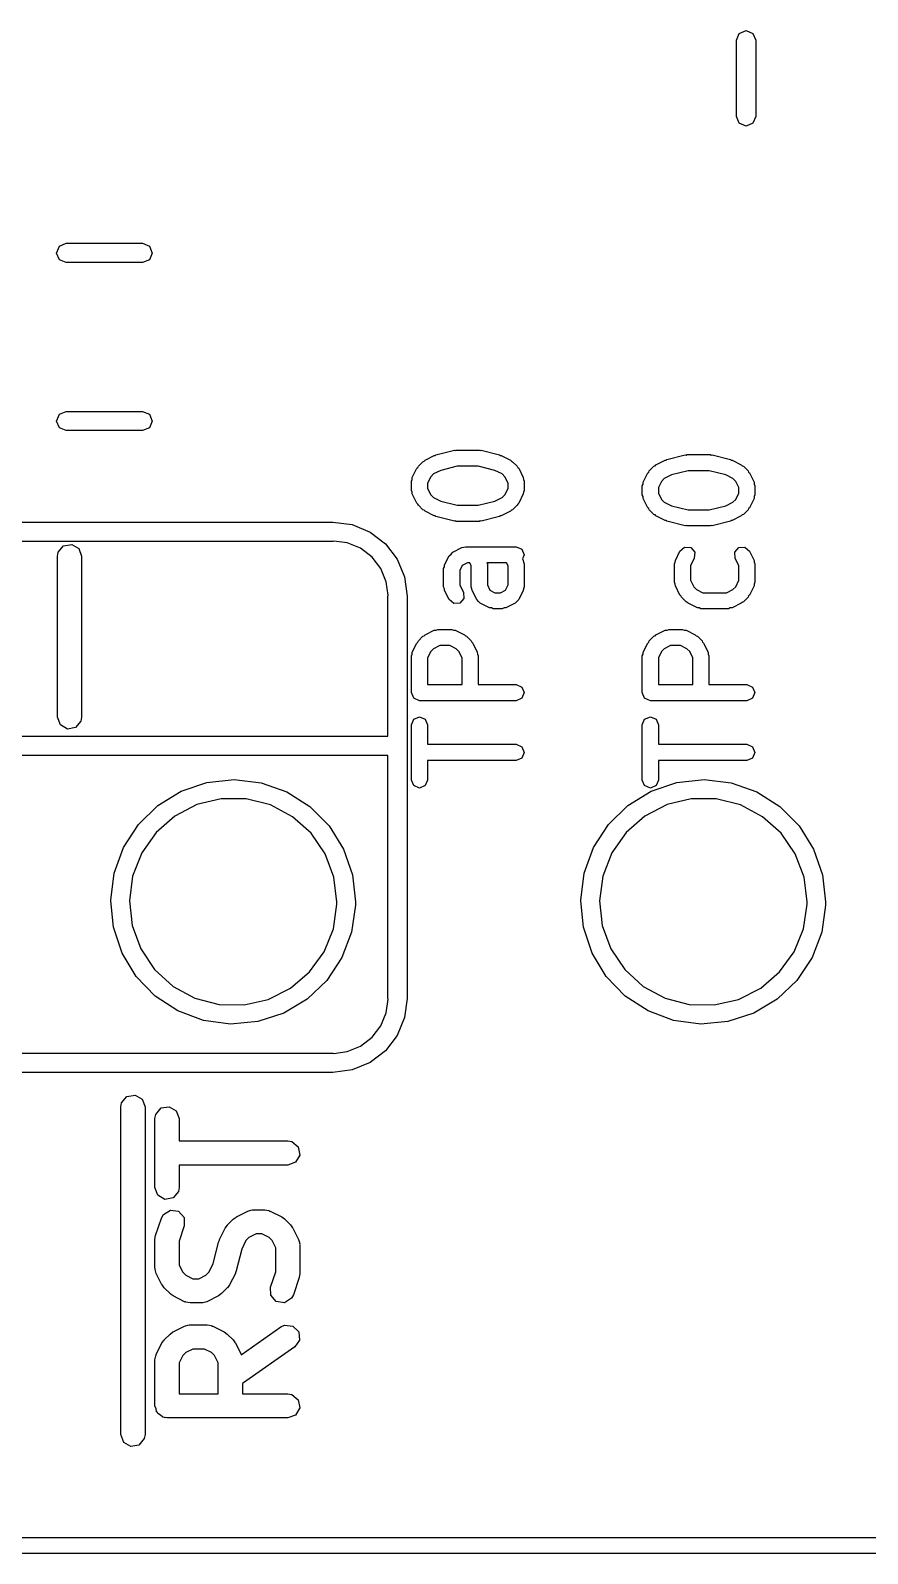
# Model space of a CAD drawing. Extents: x 59.1 to 151.1, y -119.5 to -80.2.
# Drawn here: x 80.82 to 86.02, y -118.05 to -108.58 of the extents above; entities that cross this region are included whole.
import ezdxf

# ---------------------------------------------------------------- set-up
doc = ezdxf.new("R2010")
doc.units = 0
doc.layers.add('BLACK', color=7, linetype='CONTINUOUS')

msp = doc.modelspace()

# ---------------------------------------------------------------- linework, layer by layer
at = {"layer": 'BLACK', "linetype": 'CONTINUOUS'}
for p, q in [((85.206, -108.645), (85.2236, -108.603)), ((85.206, -109.12), (85.206, -108.645)), ((85.2236, -108.603), (85.266, -108.585)), ((85.266, -108.585), (85.3084, -108.603)), ((85.3084, -108.603), (85.326, -108.645)), ((85.326, -108.645), (85.326, -109.12)), ((85.2236, -109.162), (85.206, -109.12)), ((85.326, -109.12), (85.3084, -109.162)), ((85.266, -109.18), (85.2236, -109.162)), ((85.3084, -109.162), (85.266, -109.18)), ((80.9827, -109.968), (81.0003, -109.925)), ((81.0003, -110.01), (80.9827, -109.968)), ((81.0003, -109.925), (81.0427, -109.907)), ((81.0427, -109.907), (81.5173, -109.907)), ((81.5173, -109.907), (81.5597, -109.925)), ((81.5597, -109.925), (81.5773, -109.968)), ((81.5773, -109.968), (81.5597, -110.01)), ((81.0427, -110.027), (81.0003, -110.01)), ((81.5173, -110.027), (81.0427, -110.027)), ((81.5597, -110.01), (81.5173, -110.027)), ((80.9827, -111.012), (81.0003, -110.97)), ((81.0003, -111.055), (80.9827, -111.012)), ((81.0003, -110.97), (81.0427, -110.953)), ((81.0427, -110.953), (81.5173, -110.953)), ((81.5173, -110.953), (81.5597, -110.97)), ((81.5597, -110.97), (81.5773, -111.012)), ((81.5773, -111.012), (81.5597, -111.055)), ((81.0427, -111.072), (81.0003, -111.055)), ((81.5173, -111.072), (81.0427, -111.072)), ((81.5597, -111.055), (81.5173, -111.072)), ((83.3396, -111.223), (83.4539, -111.194)), ((83.4539, -111.194), (83.4601, -111.195)), ((83.4601, -111.195), (83.466, -111.193)), ((83.466, -111.193), (83.6089, -111.193)), ((83.6089, -111.193), (83.6147, -111.195)), ((83.6147, -111.195), (83.621, -111.194)), ((83.621, -111.194), (83.7353, -111.223)), ((83.1927, -111.363), (83.2213, -111.306)), ((83.2213, -111.306), (83.2275, -111.301)), ((83.2275, -111.301), (83.2306, -111.293)), ((83.2306, -111.293), (83.2592, -111.265)), ((83.2592, -111.265), (83.2668, -111.261)), ((83.2668, -111.261), (83.2722, -111.255)), ((83.2722, -111.255), (83.3294, -111.227)), ((83.3294, -111.227), (83.335, -111.226)), ((83.335, -111.226), (83.3396, -111.223)), ((83.4722, -111.293), (83.3692, -111.319)), ((83.6027, -111.293), (83.4722, -111.293)), ((83.7057, -111.319), (83.6027, -111.293)), ((83.7353, -111.223), (83.7398, -111.226)), ((83.7398, -111.226), (83.7455, -111.227)), ((83.7455, -111.227), (83.8026, -111.255)), ((83.8026, -111.255), (83.808, -111.261)), ((83.808, -111.261), (83.8156, -111.265)), ((83.8156, -111.265), (83.8442, -111.293)), ((83.8442, -111.293), (83.8474, -111.301)), ((83.8474, -111.301), (83.8536, -111.306)), ((83.8536, -111.306), (83.8821, -111.363)), ((84.6646, -111.322), (84.6932, -111.293)), ((84.6932, -111.293), (84.7008, -111.29)), ((84.7008, -111.29), (84.7062, -111.284)), ((84.7062, -111.284), (84.7634, -111.255)), ((84.7634, -111.255), (84.769, -111.255)), ((84.769, -111.255), (84.7736, -111.251)), ((84.7736, -111.251), (84.8879, -111.223)), ((84.8879, -111.223), (84.8941, -111.224)), ((84.8941, -111.224), (84.9, -111.221)), ((84.9, -111.221), (85.0429, -111.221)), ((85.0429, -111.221), (85.0487, -111.224)), ((85.0487, -111.224), (85.055, -111.223)), ((85.055, -111.223), (85.1693, -111.251)), ((85.1693, -111.251), (85.1738, -111.255)), ((85.1738, -111.255), (85.1795, -111.255)), ((85.1795, -111.255), (85.2366, -111.284)), ((85.2366, -111.284), (85.242, -111.29)), ((85.242, -111.29), (85.2496, -111.293)), ((85.2496, -111.293), (85.2782, -111.322)), ((83.1874, -111.386), (83.1919, -111.375)), ((83.1874, -111.443), (83.1874, -111.386)), ((83.1919, -111.375), (83.1927, -111.363)), ((83.3071, -111.358), (83.2874, -111.398)), ((83.2874, -111.398), (83.2874, -111.431)), ((83.3242, -111.341), (83.3071, -111.358)), ((83.3692, -111.319), (83.3242, -111.341)), ((83.7507, -111.341), (83.7057, -111.319)), ((83.7678, -111.358), (83.7507, -111.341)), ((83.7874, -111.398), (83.7678, -111.358)), ((83.7874, -111.431), (83.7874, -111.398)), ((83.8821, -111.363), (83.883, -111.375)), ((83.883, -111.375), (83.8874, -111.386)), ((83.8874, -111.386), (83.8874, -111.443)), ((84.6259, -111.404), (84.6267, -111.392)), ((84.6267, -111.392), (84.6553, -111.335)), ((84.6553, -111.335), (84.6615, -111.329)), ((84.6615, -111.329), (84.6646, -111.322)), ((84.7411, -111.387), (84.7214, -111.426)), ((84.7582, -111.37), (84.7411, -111.387)), ((84.8032, -111.347), (84.7582, -111.37)), ((84.9062, -111.321), (84.8032, -111.347)), ((85.0367, -111.321), (84.9062, -111.321)), ((85.1397, -111.347), (85.0367, -111.321)), ((85.1847, -111.37), (85.1397, -111.347)), ((85.2018, -111.387), (85.1847, -111.37)), ((85.2214, -111.426), (85.2018, -111.387)), ((85.2782, -111.322), (85.2814, -111.329)), ((85.2814, -111.329), (85.2876, -111.335)), ((85.2876, -111.335), (85.3161, -111.392)), ((85.3161, -111.392), (85.317, -111.404)), ((83.1919, -111.454), (83.1874, -111.443)), ((83.1927, -111.465), (83.1919, -111.454)), ((83.2213, -111.522), (83.1927, -111.465)), ((83.2874, -111.431), (83.3071, -111.47)), ((83.3071, -111.47), (83.3242, -111.487)), ((83.3242, -111.487), (83.3692, -111.51)), ((83.7057, -111.51), (83.7507, -111.487)), ((83.7507, -111.487), (83.7678, -111.47)), ((83.7678, -111.47), (83.7874, -111.431)), ((83.8821, -111.465), (83.8536, -111.522)), ((83.883, -111.454), (83.8821, -111.465)), ((83.8874, -111.443), (83.883, -111.454)), ((84.6214, -111.414), (84.6259, -111.404)), ((84.6214, -111.471), (84.6214, -111.414)), ((84.6259, -111.482), (84.6214, -111.471)), ((84.6267, -111.494), (84.6259, -111.482)), ((84.6553, -111.551), (84.6267, -111.494)), ((84.7214, -111.426), (84.7214, -111.46)), ((84.7214, -111.46), (84.7411, -111.499)), ((85.2018, -111.499), (85.2214, -111.46)), ((85.2214, -111.46), (85.2214, -111.426)), ((85.3161, -111.494), (85.2876, -111.551)), ((85.317, -111.482), (85.3161, -111.494)), ((85.317, -111.404), (85.3214, -111.414)), ((85.3214, -111.471), (85.317, -111.482)), ((85.3214, -111.414), (85.3214, -111.471)), ((83.2275, -111.528), (83.2213, -111.522)), ((83.2306, -111.535), (83.2275, -111.528)), ((83.2592, -111.564), (83.2306, -111.535)), ((83.2668, -111.567), (83.2592, -111.564)), ((83.2722, -111.573), (83.2668, -111.567)), ((83.3294, -111.602), (83.2722, -111.573)), ((83.3692, -111.51), (83.4722, -111.536)), ((83.4722, -111.536), (83.6027, -111.536)), ((83.6027, -111.536), (83.7057, -111.51)), ((83.8026, -111.573), (83.7455, -111.602)), ((83.808, -111.567), (83.8026, -111.573)), ((83.8156, -111.564), (83.808, -111.567)), ((83.8442, -111.535), (83.8156, -111.564)), ((83.8474, -111.528), (83.8442, -111.535)), ((83.8536, -111.522), (83.8474, -111.528)), ((84.6615, -111.556), (84.6553, -111.551)), ((84.6646, -111.564), (84.6615, -111.556)), ((84.6932, -111.592), (84.6646, -111.564)), ((84.7008, -111.596), (84.6932, -111.592)), ((84.7411, -111.499), (84.7582, -111.516)), ((84.7582, -111.516), (84.8032, -111.539)), ((84.8032, -111.539), (84.9062, -111.564)), ((84.9062, -111.564), (85.0367, -111.564)), ((85.0367, -111.564), (85.1397, -111.539)), ((85.1397, -111.539), (85.1847, -111.516)), ((85.1847, -111.516), (85.2018, -111.499)), ((85.2496, -111.592), (85.242, -111.596)), ((85.2782, -111.564), (85.2496, -111.592)), ((85.2814, -111.556), (85.2782, -111.564)), ((85.2876, -111.551), (85.2814, -111.556)), ((76.4, -111.64), (82.7, -111.64)), ((82.7, -111.64), (82.8191, -111.656)), ((82.8191, -111.656), (82.93, -111.702)), ((83.335, -111.602), (83.3294, -111.602)), ((83.3396, -111.606), (83.335, -111.602)), ((83.4539, -111.634), (83.3396, -111.606)), ((83.4601, -111.633), (83.4539, -111.634)), ((83.466, -111.636), (83.4601, -111.633)), ((83.6089, -111.636), (83.466, -111.636)), ((83.6147, -111.633), (83.6089, -111.636)), ((83.621, -111.634), (83.6147, -111.633)), ((83.7353, -111.606), (83.621, -111.634)), ((83.7398, -111.602), (83.7353, -111.606)), ((83.7455, -111.602), (83.7398, -111.602)), ((84.7062, -111.602), (84.7008, -111.596)), ((84.7634, -111.63), (84.7062, -111.602)), ((84.769, -111.631), (84.7634, -111.63)), ((84.7736, -111.634), (84.769, -111.631)), ((84.8879, -111.663), (84.7736, -111.634)), ((84.8941, -111.662), (84.8879, -111.663)), ((84.9, -111.664), (84.8941, -111.662)), ((85.0429, -111.664), (84.9, -111.664)), ((85.0487, -111.662), (85.0429, -111.664)), ((85.055, -111.663), (85.0487, -111.662)), ((85.1693, -111.634), (85.055, -111.663)), ((85.1738, -111.631), (85.1693, -111.634)), ((85.1795, -111.63), (85.1738, -111.631)), ((85.2366, -111.602), (85.1795, -111.63)), ((85.242, -111.596), (85.2366, -111.602)), ((82.7, -111.76), (76.4, -111.76)), ((81.0263, -111.787), (81.0768, -111.779)), ((81.0768, -111.779), (81.1213, -111.804)), ((82.7054, -111.758), (82.7, -111.76)), ((82.7888, -111.769), (82.7054, -111.758)), ((82.8715, -111.803), (82.7888, -111.769)), ((82.93, -111.702), (83.0253, -111.775)), ((83.0253, -111.775), (83.0984, -111.87)), ((80.9888, -111.852), (80.9933, -111.827)), ((80.9888, -112.852), (80.9888, -111.852)), ((80.9933, -111.827), (81.0263, -111.787)), ((81.1213, -111.804), (81.1388, -111.852)), ((81.1388, -111.852), (81.1388, -112.852)), ((82.9425, -111.858), (82.8715, -111.803)), ((82.997, -111.929), (82.9425, -111.858)), ((83.0984, -111.87), (83.1443, -111.981)), ((83.3927, -111.906), (83.4213, -111.849)), ((83.4213, -111.849), (83.4333, -111.839)), ((83.4333, -111.839), (83.4436, -111.827)), ((83.4436, -111.827), (83.5008, -111.798)), ((83.5008, -111.798), (83.5124, -111.797)), ((83.5124, -111.797), (83.5231, -111.793)), ((83.5231, -111.793), (83.8374, -111.793)), ((83.8374, -111.793), (83.8728, -111.808)), ((83.8728, -111.808), (83.8874, -111.843)), ((83.8874, -111.843), (83.8772, -111.868)), ((83.8772, -111.868), (83.8821, -111.878)), ((84.8267, -111.878), (84.8553, -111.82)), ((84.8553, -111.82), (84.8842, -111.795)), ((84.8842, -111.795), (84.9224, -111.798)), ((84.9447, -111.865), (84.9214, -111.912)), ((84.9224, -111.798), (84.9474, -111.827)), ((84.9474, -111.827), (84.9447, -111.865)), ((85.1954, -111.827), (85.2205, -111.798)), ((85.1981, -111.865), (85.1954, -111.827)), ((85.2214, -111.912), (85.1981, -111.865)), ((85.2205, -111.798), (85.2587, -111.795)), ((85.2587, -111.795), (85.2876, -111.82)), ((85.2876, -111.82), (85.3161, -111.878)), ((83.0312, -112.011), (82.997, -111.929)), ((83.3874, -111.929), (83.3919, -111.918)), ((83.3874, -112.043), (83.3874, -111.929)), ((83.3919, -111.918), (83.3927, -111.906)), ((83.5033, -111.909), (83.4874, -111.94)), ((83.4874, -111.94), (83.4874, -112.031)), ((83.5349, -111.893), (83.5033, -111.909)), ((83.5494, -111.893), (83.5349, -111.893)), ((83.5589, -111.912), (83.5494, -111.893)), ((83.5589, -112.043), (83.5589, -111.912)), ((83.6559, -111.893), (83.6589, -111.9)), ((83.778, -111.893), (83.6559, -111.893)), ((83.6589, -111.9), (83.6589, -112.031)), ((83.7874, -111.912), (83.778, -111.893)), ((83.7874, -112.031), (83.7874, -111.912)), ((83.8821, -111.878), (83.883, -111.889)), ((83.883, -111.889), (83.8874, -111.9)), ((83.8874, -111.9), (83.8874, -112.043)), ((84.8214, -111.9), (84.8259, -111.889)), ((84.8214, -112.014), (84.8214, -111.9)), ((84.8259, -111.889), (84.8267, -111.878)), ((84.9214, -111.912), (84.9214, -112.002)), ((85.2214, -112.002), (85.2214, -111.912)), ((85.3161, -111.878), (85.317, -111.889)), ((85.317, -111.889), (85.3214, -111.9)), ((85.3214, -111.9), (85.3214, -112.014)), ((83.0422, -112.095), (83.0312, -112.011)), ((83.1443, -111.981), (83.16, -112.1)), ((83.3919, -112.054), (83.3874, -112.043)), ((83.3927, -112.065), (83.3919, -112.054)), ((83.4213, -112.122), (83.3927, -112.065)), ((83.4874, -112.031), (83.5107, -112.078)), ((83.5633, -112.054), (83.5589, -112.043)), ((83.5641, -112.065), (83.5633, -112.054)), ((83.5927, -112.122), (83.5641, -112.065)), ((83.6589, -112.031), (83.6747, -112.063)), ((83.6747, -112.063), (83.7064, -112.079)), ((83.7399, -112.079), (83.7716, -112.063)), ((83.7716, -112.063), (83.7874, -112.031)), ((83.8821, -112.065), (83.8536, -112.122)), ((83.883, -112.054), (83.8821, -112.065)), ((83.8874, -112.043), (83.883, -112.054)), ((84.8259, -112.025), (84.8214, -112.014)), ((84.8267, -112.037), (84.8259, -112.025)), ((84.8553, -112.094), (84.8267, -112.037)), ((84.9214, -112.002), (84.9411, -112.042)), ((84.9411, -112.042), (84.9582, -112.059)), ((84.9582, -112.059), (84.9975, -112.079)), ((85.1453, -112.079), (85.1847, -112.059)), ((85.1847, -112.059), (85.2018, -112.042)), ((85.2018, -112.042), (85.2214, -112.002)), ((85.3161, -112.037), (85.2876, -112.094)), ((85.317, -112.025), (85.3161, -112.037)), ((85.3214, -112.014), (85.317, -112.025)), ((83.04, -112.1), (83.0422, -112.095)), ((83.04, -112.97), (83.04, -112.1)), ((83.16, -112.1), (83.16, -114.6)), ((83.4502, -112.147), (83.4213, -112.122)), ((83.4884, -112.145), (83.4502, -112.147)), ((83.5134, -112.116), (83.4884, -112.145)), ((83.5107, -112.078), (83.5134, -112.116)), ((83.6047, -112.133), (83.5927, -112.122)), ((83.6151, -112.145), (83.6047, -112.133)), ((83.6722, -112.173), (83.6151, -112.145)), ((83.7064, -112.079), (83.7399, -112.079)), ((83.8312, -112.145), (83.7741, -112.173)), ((83.8416, -112.133), (83.8312, -112.145)), ((83.8536, -112.122), (83.8416, -112.133)), ((84.8615, -112.099), (84.8553, -112.094)), ((84.8646, -112.107), (84.8615, -112.099)), ((84.8932, -112.135), (84.8646, -112.107)), ((84.9008, -112.139), (84.8932, -112.135)), ((84.9062, -112.145), (84.9008, -112.139)), ((84.9634, -112.173), (84.9062, -112.145)), ((84.9975, -112.079), (85.1453, -112.079)), ((85.2366, -112.145), (85.1795, -112.173)), ((85.242, -112.139), (85.2366, -112.145)), ((85.2496, -112.135), (85.242, -112.139)), ((85.2782, -112.107), (85.2496, -112.135)), ((85.2814, -112.099), (85.2782, -112.107)), ((85.2876, -112.094), (85.2814, -112.099)), ((83.6838, -112.174), (83.6722, -112.173)), ((83.6946, -112.179), (83.6838, -112.174)), ((83.7517, -112.179), (83.6946, -112.179)), ((83.7625, -112.174), (83.7517, -112.179)), ((83.7741, -112.173), (83.7625, -112.174)), ((84.975, -112.174), (84.9634, -112.173)), ((84.9857, -112.179), (84.975, -112.174)), ((85.1571, -112.179), (84.9857, -112.179)), ((85.1679, -112.174), (85.1571, -112.179)), ((85.1795, -112.173), (85.1679, -112.174)), ((83.2592, -112.35), (83.2668, -112.347)), ((83.2668, -112.347), (83.2722, -112.341)), ((83.2722, -112.341), (83.3294, -112.312)), ((83.3294, -112.312), (83.341, -112.312)), ((83.341, -112.312), (83.3517, -112.307)), ((83.3517, -112.307), (83.4374, -112.307)), ((83.4374, -112.307), (83.4482, -112.312)), ((83.4482, -112.312), (83.4598, -112.312)), ((83.4598, -112.312), (83.5169, -112.341)), ((83.5169, -112.341), (83.5223, -112.347)), ((83.5223, -112.347), (83.5299, -112.35)), ((84.6932, -112.35), (84.7008, -112.347)), ((84.7008, -112.347), (84.7062, -112.341)), ((84.7062, -112.341), (84.7634, -112.312)), ((84.7634, -112.312), (84.775, -112.312)), ((84.775, -112.312), (84.7857, -112.307)), ((84.7857, -112.307), (84.8714, -112.307)), ((84.8714, -112.307), (84.8822, -112.312)), ((84.8822, -112.312), (84.8938, -112.312)), ((84.8938, -112.312), (84.9509, -112.341)), ((84.9509, -112.341), (84.9563, -112.347)), ((84.9563, -112.347), (84.9639, -112.35)), ((83.1927, -112.449), (83.2213, -112.392)), ((83.2213, -112.392), (83.2275, -112.387)), ((83.2275, -112.387), (83.2306, -112.379)), ((83.2306, -112.379), (83.2592, -112.35)), ((83.3071, -112.444), (83.2874, -112.483)), ((83.3242, -112.427), (83.3071, -112.444)), ((83.3635, -112.407), (83.3242, -112.427)), ((83.4256, -112.407), (83.3635, -112.407)), ((83.465, -112.427), (83.4256, -112.407)), ((83.4821, -112.444), (83.465, -112.427)), ((83.5017, -112.483), (83.4821, -112.444)), ((83.5299, -112.35), (83.5585, -112.379)), ((83.5585, -112.379), (83.5616, -112.387)), ((83.5616, -112.387), (83.5679, -112.392)), ((83.5679, -112.392), (83.5964, -112.449)), ((84.6267, -112.449), (84.6553, -112.392)), ((84.6553, -112.392), (84.6615, -112.387)), ((84.6615, -112.387), (84.6646, -112.379)), ((84.6646, -112.379), (84.6932, -112.35)), ((84.7411, -112.444), (84.7214, -112.483)), ((84.7582, -112.427), (84.7411, -112.444)), ((84.7975, -112.407), (84.7582, -112.427)), ((84.8596, -112.407), (84.7975, -112.407)), ((84.899, -112.427), (84.8596, -112.407)), ((84.916, -112.444), (84.899, -112.427)), ((84.9357, -112.483), (84.916, -112.444)), ((84.9639, -112.35), (84.9925, -112.379)), ((84.9925, -112.379), (84.9956, -112.387)), ((84.9956, -112.387), (85.0019, -112.392)), ((85.0019, -112.392), (85.0304, -112.449)), ((83.1874, -112.471), (83.1919, -112.461)), ((83.1874, -112.7), (83.1874, -112.471)), ((83.1919, -112.461), (83.1927, -112.449)), ((83.2874, -112.483), (83.2874, -112.65)), ((83.5017, -112.65), (83.5017, -112.483)), ((83.5964, -112.449), (83.5973, -112.461)), ((83.5973, -112.461), (83.6017, -112.471)), ((83.6017, -112.471), (83.6017, -112.65)), ((84.6214, -112.471), (84.6259, -112.461)), ((84.6214, -112.7), (84.6214, -112.471)), ((84.6259, -112.461), (84.6267, -112.449)), ((84.7214, -112.483), (84.7214, -112.65)), ((84.9357, -112.65), (84.9357, -112.483)), ((85.0304, -112.449), (85.0313, -112.461)), ((85.0313, -112.461), (85.0357, -112.471)), ((85.0357, -112.471), (85.0357, -112.65)), ((83.2021, -112.735), (83.1874, -112.7)), ((83.2874, -112.65), (83.5017, -112.65)), ((83.6017, -112.65), (83.8374, -112.65)), ((83.8374, -112.65), (83.8728, -112.665)), ((83.8728, -112.665), (83.8874, -112.7)), ((83.8874, -112.7), (83.8728, -112.735)), ((84.6361, -112.735), (84.6214, -112.7)), ((84.7214, -112.65), (84.9357, -112.65)), ((85.0357, -112.65), (85.2714, -112.65)), ((85.2714, -112.65), (85.3068, -112.665)), ((85.3068, -112.665), (85.3214, -112.7)), ((85.3214, -112.7), (85.3068, -112.735)), ((83.2374, -112.75), (83.2021, -112.735)), ((83.8374, -112.75), (83.2374, -112.75)), ((83.8728, -112.735), (83.8374, -112.75)), ((84.6714, -112.75), (84.6361, -112.735)), ((85.2714, -112.75), (84.6714, -112.75)), ((85.3068, -112.735), (85.2714, -112.75)), ((81.0064, -112.901), (80.9888, -112.852)), ((81.0508, -112.926), (81.0064, -112.901)), ((81.1013, -112.917), (81.0508, -112.926)), ((81.1343, -112.878), (81.1013, -112.917)), ((81.1388, -112.852), (81.1343, -112.878)), ((83.1874, -112.9), (83.2021, -112.865)), ((83.1874, -113.243), (83.1874, -112.9)), ((83.2021, -112.865), (83.2374, -112.85)), ((83.2374, -112.85), (83.2728, -112.865)), ((83.2728, -112.865), (83.2874, -112.9)), ((83.2874, -112.9), (83.2874, -113.021)), ((84.6214, -112.9), (84.6361, -112.865)), ((84.6214, -113.243), (84.6214, -112.9)), ((84.6361, -112.865), (84.6714, -112.85)), ((84.6714, -112.85), (84.7068, -112.865)), ((84.7068, -112.865), (84.7214, -112.9)), ((84.7214, -112.9), (84.7214, -113.021)), ((76.06, -112.97), (83.04, -112.97)), ((83.04, -113.09), (76.06, -113.09)), ((83.04, -114.6), (83.04, -113.09)), ((83.2874, -113.021), (83.8374, -113.021)), ((83.8374, -113.021), (83.8728, -113.036)), ((83.8728, -113.036), (83.8874, -113.071)), ((83.8874, -113.071), (83.8728, -113.107)), ((84.7214, -113.021), (85.2714, -113.021)), ((85.2714, -113.021), (85.3068, -113.036)), ((85.3068, -113.036), (85.3214, -113.071)), ((85.3214, -113.071), (85.3068, -113.107)), ((83.8374, -113.121), (83.2874, -113.121)), ((83.2874, -113.121), (83.2874, -113.243)), ((83.8728, -113.107), (83.8374, -113.121)), ((85.2714, -113.121), (84.7214, -113.121)), ((84.7214, -113.121), (84.7214, -113.243)), ((85.3068, -113.107), (85.2714, -113.121)), ((81.7564, -113.312), (81.9168, -113.258)), ((81.9168, -113.258), (82.0853, -113.24)), ((82.0853, -113.24), (82.2535, -113.26)), ((82.2535, -113.26), (82.4132, -113.317)), ((83.2021, -113.278), (83.1874, -113.243)), ((83.2374, -113.293), (83.2021, -113.278)), ((83.2728, -113.278), (83.2374, -113.293)), ((83.2874, -113.243), (83.2728, -113.278)), ((84.6361, -113.278), (84.6214, -113.243)), ((84.6714, -113.293), (84.6361, -113.278)), ((84.7068, -113.278), (84.6714, -113.293)), ((84.6764, -113.312), (84.8368, -113.258)), ((84.7214, -113.243), (84.7068, -113.278)), ((84.8368, -113.258), (85.0053, -113.24)), ((85.0053, -113.24), (85.1735, -113.26)), ((85.1735, -113.26), (85.3332, -113.317)), ((81.6121, -113.401), (81.7564, -113.312)), ((82.0059, -113.36), (81.8553, -113.396)), ((82.1608, -113.36), (82.0059, -113.36)), ((82.311, -113.398), (82.1608, -113.36)), ((82.4132, -113.317), (82.5562, -113.408)), ((84.5321, -113.401), (84.6764, -113.312)), ((84.9259, -113.36), (84.7753, -113.396)), ((85.0808, -113.36), (84.9259, -113.36)), ((85.231, -113.398), (85.0808, -113.36)), ((85.3332, -113.317), (85.4762, -113.408)), ((81.491, -113.52), (81.6121, -113.401)), ((81.7176, -113.467), (81.6009, -113.569)), ((81.8553, -113.396), (81.7176, -113.467)), ((82.4479, -113.471), (82.311, -113.398)), ((82.5636, -113.574), (82.4479, -113.471)), ((82.5562, -113.408), (82.6756, -113.528)), ((84.411, -113.52), (84.5321, -113.401)), ((84.6376, -113.467), (84.5209, -113.569)), ((84.7753, -113.396), (84.6376, -113.467)), ((85.3679, -113.471), (85.231, -113.398)), ((85.4836, -113.574), (85.3679, -113.471)), ((85.4762, -113.408), (85.5956, -113.528)), ((81.3993, -113.662), (81.491, -113.52)), ((81.6009, -113.569), (81.5118, -113.695)), ((82.6513, -113.701), (82.5636, -113.574)), ((82.6756, -113.528), (82.7654, -113.672)), ((84.3193, -113.662), (84.411, -113.52)), ((84.5209, -113.569), (84.4318, -113.695)), ((85.5713, -113.701), (85.4836, -113.574)), ((85.5956, -113.528), (85.6854, -113.672)), ((81.3413, -113.821), (81.3993, -113.662)), ((82.7654, -113.672), (82.8211, -113.832)), ((84.2613, -113.821), (84.3193, -113.662)), ((85.6854, -113.672), (85.7411, -113.832)), ((81.5118, -113.695), (81.4556, -113.84)), ((82.7061, -113.846), (82.6513, -113.701)), ((84.4318, -113.695), (84.3756, -113.84)), ((85.6261, -113.846), (85.5713, -113.701)), ((81.3201, -113.989), (81.3413, -113.821)), ((81.4556, -113.84), (81.4353, -113.993)), ((82.7247, -114), (82.7061, -113.846)), ((82.8211, -113.832), (82.84, -114)), ((84.2401, -113.989), (84.2613, -113.821)), ((84.3756, -113.84), (84.3553, -113.993)), ((85.6447, -114), (85.6261, -113.846)), ((85.7411, -113.832), (85.76, -114)), ((81.3205, -113.993), (81.3201, -113.989)), ((81.3366, -114.158), (81.3205, -113.993)), ((81.4353, -113.993), (81.4523, -114.147)), ((82.7027, -114.167), (82.7246, -114.014)), ((82.7246, -114.014), (82.7247, -114)), ((82.8397, -114.021), (82.8161, -114.189)), ((82.84, -114), (82.8397, -114.021)), ((84.2405, -113.993), (84.2401, -113.989)), ((84.2566, -114.158), (84.2405, -113.993)), ((84.3553, -113.993), (84.3723, -114.147)), ((85.6227, -114.167), (85.6446, -114.014)), ((85.6446, -114.014), (85.6447, -114)), ((85.7597, -114.021), (85.7361, -114.189)), ((85.76, -114), (85.7597, -114.021)), ((81.4523, -114.147), (81.5056, -114.293)), ((84.3723, -114.147), (84.4256, -114.293)), ((81.3901, -114.319), (81.3366, -114.158)), ((82.645, -114.311), (82.7027, -114.167)), ((82.8161, -114.189), (82.756, -114.347)), ((84.3101, -114.319), (84.2566, -114.158)), ((85.565, -114.311), (85.6227, -114.167)), ((85.7361, -114.189), (85.676, -114.347)), ((81.4779, -114.464), (81.3901, -114.319)), ((81.5056, -114.293), (81.592, -114.421)), ((82.5546, -114.436), (82.645, -114.311)), ((84.3979, -114.464), (84.3101, -114.319)), ((84.4256, -114.293), (84.512, -114.421)), ((85.4746, -114.436), (85.565, -114.311)), ((81.592, -114.421), (81.7065, -114.526)), ((82.756, -114.347), (82.6622, -114.489)), ((84.512, -114.421), (84.6265, -114.526)), ((85.676, -114.347), (85.5822, -114.489)), ((81.5956, -114.586), (81.4779, -114.464)), ((81.7065, -114.526), (81.8427, -114.599)), ((82.4368, -114.537), (82.5546, -114.436)), ((82.6622, -114.489), (82.5395, -114.605)), ((84.5156, -114.586), (84.3979, -114.464)), ((84.6265, -114.526), (84.7627, -114.599)), ((85.3568, -114.537), (85.4746, -114.436)), ((85.5822, -114.489), (85.4595, -114.605)), ((81.7373, -114.678), (81.5956, -114.586)), ((81.8427, -114.599), (81.9925, -114.639)), ((82.1474, -114.641), (82.2984, -114.607)), ((82.2984, -114.607), (82.4368, -114.537)), ((82.5395, -114.605), (82.394, -114.692)), ((83.0312, -114.689), (83.0422, -114.605)), ((83.0422, -114.605), (83.04, -114.6)), ((83.16, -114.6), (83.1443, -114.719)), ((84.6573, -114.678), (84.5156, -114.586)), ((84.7627, -114.599), (84.9125, -114.639)), ((85.0674, -114.641), (85.2184, -114.607)), ((85.2184, -114.607), (85.3568, -114.537)), ((85.4595, -114.605), (85.314, -114.692)), ((81.8961, -114.737), (81.7373, -114.678)), ((81.9925, -114.639), (82.1474, -114.641)), ((82.394, -114.692), (82.2328, -114.744)), ((82.997, -114.771), (83.0312, -114.689)), ((84.8161, -114.737), (84.6573, -114.678)), ((84.9125, -114.639), (85.0674, -114.641)), ((85.314, -114.692), (85.1528, -114.744)), ((82.0641, -114.76), (81.8961, -114.737)), ((82.2328, -114.744), (82.0641, -114.76)), ((82.9425, -114.842), (82.997, -114.771)), ((83.1443, -114.719), (83.0984, -114.83)), ((84.9841, -114.76), (84.8161, -114.737)), ((85.1528, -114.744), (84.9841, -114.76)), ((82.7888, -114.931), (82.8715, -114.897)), ((82.8715, -114.897), (82.9425, -114.842)), ((83.0984, -114.83), (83.0253, -114.925)), ((76.4, -114.94), (82.7, -114.94)), ((82.7, -114.94), (82.7054, -114.942)), ((82.7054, -114.942), (82.7888, -114.931)), ((82.93, -114.998), (82.8191, -115.044)), ((83.0253, -114.925), (82.93, -114.998)), ((82.7, -115.06), (76.4, -115.06)), ((82.8191, -115.044), (82.7, -115.06)), ((81.3825, -115.275), (81.387, -115.249)), ((81.3825, -117.311), (81.3825, -115.275)), ((81.387, -115.249), (81.42, -115.21)), ((81.42, -115.21), (81.4705, -115.201)), ((81.4705, -115.201), (81.515, -115.227)), ((81.515, -115.227), (81.5325, -115.275)), ((81.5325, -115.275), (81.5325, -117.311)), ((81.5988, -115.321), (81.6318, -115.281)), ((81.6318, -115.281), (81.6823, -115.273)), ((81.6823, -115.273), (81.7267, -115.298)), ((81.5943, -115.346), (81.5988, -115.321)), ((81.5943, -115.775), (81.5943, -115.346)), ((81.7267, -115.298), (81.7443, -115.346)), ((81.7443, -115.346), (81.7443, -115.486)), ((81.7443, -115.486), (82.4193, -115.486)), ((82.4193, -115.486), (82.4449, -115.49)), ((82.4449, -115.49), (82.4842, -115.523)), ((82.4842, -115.523), (82.4931, -115.574)), ((82.4193, -115.636), (81.7443, -115.636)), ((81.7443, -115.636), (81.7443, -115.775)), ((82.4675, -115.618), (82.4193, -115.636)), ((82.4931, -115.574), (82.4675, -115.618)), ((81.6118, -115.823), (81.5943, -115.775)), ((81.6563, -115.849), (81.6118, -115.823)), ((81.7068, -115.84), (81.6563, -115.849)), ((81.7398, -115.801), (81.7068, -115.84)), ((81.7443, -115.775), (81.7398, -115.801)), ((81.6338, -115.966), (81.6463, -115.943)), ((81.6463, -115.943), (81.69, -115.916)), ((81.69, -115.916), (81.7407, -115.923)), ((81.7407, -115.923), (81.7747, -115.962)), ((82.1, -115.958), (82.1715, -115.922)), ((82.1715, -115.922), (82.1964, -115.915)), ((82.1964, -115.915), (82.2008, -115.916)), ((82.2008, -115.916), (82.205, -115.914)), ((82.205, -115.914), (82.2764, -115.914)), ((82.2764, -115.914), (82.3021, -115.919)), ((82.3021, -115.919), (82.3055, -115.922)), ((82.3055, -115.922), (82.31, -115.922)), ((82.31, -115.922), (82.3814, -115.958)), ((81.5981, -116.073), (81.6338, -115.966)), ((81.7762, -116.013), (81.7443, -116.109)), ((81.7747, -115.962), (81.7762, -116.013)), ((81.9951, -116.099), (82.0308, -116.027)), ((82.0308, -116.027), (82.0441, -116.009)), ((82.0441, -116.009), (82.0448, -116.008)), ((82.0448, -116.008), (82.0805, -115.972)), ((82.0805, -115.972), (82.0989, -115.959)), ((82.0989, -115.959), (82.1, -115.958)), ((82.3814, -115.958), (82.3994, -115.971)), ((82.3994, -115.971), (82.4009, -115.972)), ((82.4009, -115.972), (82.4366, -116.008)), ((82.4366, -116.008), (82.4495, -116.026)), ((82.4495, -116.026), (82.4507, -116.027)), ((82.4507, -116.027), (82.4864, -116.099)), ((81.5943, -116.096), (81.5982, -116.074)), ((81.5943, -116.275), (81.5943, -116.096)), ((81.5982, -116.074), (81.5981, -116.073)), ((81.7443, -116.109), (81.7443, -116.257)), ((81.9557, -116.249), (81.9894, -116.114)), ((81.9894, -116.114), (81.9947, -116.102)), ((81.9947, -116.102), (81.9951, -116.099)), ((82.1595, -116.105), (82.1329, -116.158)), ((82.178, -116.087), (82.1595, -116.105)), ((82.2227, -116.064), (82.178, -116.087)), ((82.2587, -116.064), (82.2227, -116.064)), ((82.3034, -116.087), (82.2587, -116.064)), ((82.3219, -116.105), (82.3034, -116.087)), ((82.3443, -116.15), (82.3219, -116.105)), ((82.4864, -116.099), (82.4938, -116.124)), ((82.4938, -116.124), (82.4928, -116.128)), ((82.4928, -116.128), (82.4943, -116.132)), ((82.4943, -116.132), (82.4943, -116.311)), ((82.1329, -116.158), (82.0992, -116.293)), ((82.3443, -116.299), (82.3443, -116.15)), ((81.5958, -116.279), (81.5943, -116.275)), ((81.5948, -116.284), (81.5958, -116.279)), ((81.6022, -116.309), (81.5948, -116.284)), ((81.6379, -116.38), (81.6022, -116.309)), ((81.7443, -116.257), (81.7666, -116.302)), ((81.7666, -116.302), (81.7851, -116.321)), ((81.7851, -116.321), (81.8298, -116.343)), ((81.8659, -116.343), (81.9106, -116.321)), ((81.9106, -116.321), (81.9291, -116.302)), ((81.9291, -116.302), (81.9557, -116.249)), ((82.0935, -116.309), (82.0578, -116.38)), ((82.0939, -116.305), (82.0935, -116.309)), ((82.0992, -116.293), (82.0939, -116.305)), ((82.3124, -116.394), (82.3443, -116.299)), ((82.4943, -116.311), (82.4904, -116.333)), ((81.6391, -116.381), (81.6379, -116.38)), ((81.652, -116.399), (81.6391, -116.381)), ((81.6877, -116.435), (81.652, -116.399)), ((81.8298, -116.343), (81.8659, -116.343)), ((82.0437, -116.399), (82.008, -116.435)), ((82.0444, -116.398), (82.0437, -116.399)), ((82.0578, -116.38), (82.0444, -116.398)), ((82.3138, -116.445), (82.3124, -116.394)), ((82.4904, -116.334), (82.4547, -116.442)), ((82.4904, -116.333), (82.4904, -116.334)), ((81.6892, -116.436), (81.6877, -116.435)), ((81.7072, -116.449), (81.6892, -116.436)), ((81.7786, -116.485), (81.7072, -116.449)), ((81.7831, -116.485), (81.7786, -116.485)), ((81.7865, -116.488), (81.7831, -116.485)), ((81.8121, -116.493), (81.7865, -116.488)), ((81.8836, -116.493), (81.8121, -116.493)), ((81.8878, -116.491), (81.8836, -116.493)), ((81.8921, -116.492), (81.8878, -116.491)), ((81.9171, -116.485), (81.8921, -116.492)), ((81.9885, -116.449), (81.9171, -116.485)), ((81.9897, -116.448), (81.9885, -116.449)), ((82.008, -116.435), (81.9897, -116.448)), ((82.3479, -116.484), (82.3138, -116.445)), ((82.3986, -116.491), (82.3479, -116.484)), ((82.4423, -116.464), (82.3986, -116.491)), ((82.4547, -116.442), (82.4423, -116.464)), ((81.652, -116.722), (81.6877, -116.686)), ((81.6877, -116.686), (81.706, -116.673)), ((81.706, -116.673), (81.7072, -116.672)), ((81.7072, -116.672), (81.7786, -116.636)), ((81.7786, -116.636), (81.8036, -116.629)), ((81.8036, -116.629), (81.8079, -116.63)), ((81.8079, -116.63), (81.8121, -116.629)), ((81.8121, -116.629), (81.9193, -116.629)), ((81.9193, -116.629), (81.9449, -116.633)), ((81.9449, -116.633), (81.9484, -116.636)), ((81.9484, -116.636), (81.9528, -116.636)), ((81.9528, -116.636), (82.0243, -116.672)), ((82.0243, -116.672), (82.0423, -116.686)), ((82.0423, -116.686), (82.0437, -116.686)), ((82.0437, -116.686), (82.0795, -116.722)), ((82.1298, -116.815), (82.3763, -116.642)), ((82.3763, -116.642), (82.3999, -116.631)), ((82.3999, -116.631), (82.451, -116.636)), ((82.451, -116.636), (82.4873, -116.672)), ((82.4873, -116.672), (82.4917, -116.723)), ((81.6022, -116.813), (81.6379, -116.741)), ((81.6379, -116.741), (81.6513, -116.723)), ((81.6513, -116.723), (81.652, -116.722)), ((81.8298, -116.779), (81.7851, -116.801)), ((81.9016, -116.779), (81.8298, -116.779)), ((81.9463, -116.801), (81.9016, -116.779)), ((82.0795, -116.722), (82.0923, -116.74)), ((82.0923, -116.74), (82.0935, -116.741)), ((82.0935, -116.741), (82.1292, -116.813)), ((82.4623, -116.765), (82.1371, -116.993)), ((82.4917, -116.723), (82.4623, -116.765)), ((81.5943, -116.846), (81.5988, -116.821)), ((81.5943, -117.132), (81.5943, -116.846)), ((81.5988, -116.821), (81.6017, -116.817)), ((81.6017, -116.817), (81.6022, -116.813)), ((81.7666, -116.819), (81.7443, -116.864)), ((81.7443, -116.864), (81.7443, -117.057)), ((81.7851, -116.801), (81.7666, -116.819)), ((81.9648, -116.819), (81.9463, -116.801)), ((81.9871, -116.864), (81.9648, -116.819)), ((81.9871, -117.057), (81.9871, -116.864)), ((82.1292, -116.813), (82.1298, -116.815)), ((81.7443, -117.057), (81.9871, -117.057)), ((82.1371, -116.993), (82.1371, -117.057)), ((82.1371, -117.057), (82.4193, -117.057)), ((82.4193, -117.057), (82.4449, -117.062)), ((82.4449, -117.062), (82.4842, -117.095)), ((81.6009, -117.15), (81.5943, -117.132)), ((81.6043, -117.17), (81.6009, -117.15)), ((81.6095, -117.174), (81.6043, -117.17)), ((81.6118, -117.18), (81.6095, -117.174)), ((82.4931, -117.145), (82.4675, -117.19)), ((82.4842, -117.095), (82.4931, -117.145)), ((81.6287, -117.19), (81.6118, -117.18)), ((81.6436, -117.203), (81.6287, -117.19)), ((81.6534, -117.204), (81.6436, -117.203)), ((81.6563, -117.206), (81.6534, -117.204)), ((81.6595, -117.205), (81.6563, -117.206)), ((81.6693, -117.207), (81.6595, -117.205)), ((82.4193, -117.207), (81.6693, -117.207)), ((82.4675, -117.19), (82.4193, -117.207)), ((81.4, -117.359), (81.3825, -117.311)), ((81.4445, -117.385), (81.4, -117.359)), ((81.528, -117.336), (81.495, -117.376)), ((81.5325, -117.311), (81.528, -117.336)), ((81.495, -117.376), (81.4445, -117.385)), ((75, -117.95), (149, -117.95)), ((149, -118.05), (75, -118.05))]:
    msp.add_line(p, q, dxfattribs=at)

doc.saveas('drawing.dxf')
